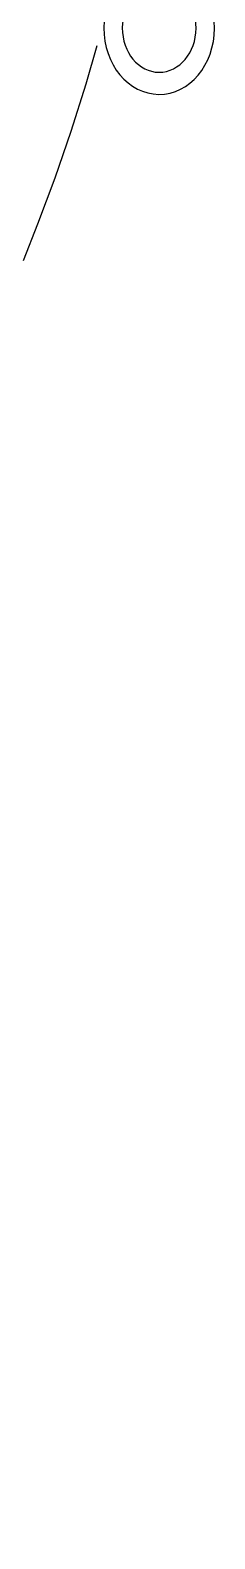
# Model space of a CAD drawing. Header units: metres. Extents: x -305 to 25519, y -357 to 67939.
# Drawn here: x 177.9 to 186.3, y -88.7 to -20.4 of the extents above; entities that cross this region are included whole.
import ezdxf

# ---------------------------------------------------------------- set-up
doc = ezdxf.new("R2010")
doc.units = ezdxf.units.M
doc.linetypes.add('PROJECTION', pattern=[0.3, 0.12, -0.18])
for name, color, linetype in [('020_cloi', 5, 'Continuous'), ('030_menuiserie', 1, 'Continuous'), ('BLC-CUI-S', 7, 'Continuous')]:
    doc.layers.add(name, color=color, linetype=linetype)
doc.layers.add('102_demol', color=10, linetype='Continuous', lineweight=5)

# ---------------------------------------------------------------- blocks, each defined once
blk = doc.blocks.new('*E65')
at = {"layer": 'BLC-CUI-S', "color": 0, "ltscale": 0.5}
for radius in [0.03, 0.02]:
    blk.add_arc((-0.40072, 0.2998), radius, 0.00011, 0.00005, dxfattribs=at)
blk = doc.blocks.new('R+1 Projet')
at = {"layer": '102_demol', "xscale": 83.50075504620216, "yscale": 100.0000000000016, "zscale": 83.50075504620216, "rotation": 179.7712203175564}
blk.add_blockref('*E65', (-12.983, -0.441), dxfattribs=at)
blk = doc.blocks.new('*U190')
at = {"linetype": 'PROJECTION', "ltscale": 0.75}
blk.add_arc((0.03528, 0.07919), 0.81322, 359.95495, 88.30014, dxfattribs=at)

msp = doc.modelspace()

# ---------------------------------------------------------------- block references
at = {"layer": '020_cloi'}
msp.add_blockref('R+1 Projet', (163.377, 10.262), dxfattribs=at)
at = {"layer": '030_menuiserie', "xscale": -114.2857143455838, "yscale": 114.2857143455838, "zscale": 114.2857143455838, "rotation": 180}
msp.add_blockref('*U190', (87.44, 13.269), dxfattribs=at)

doc.saveas('drawing.dxf')
